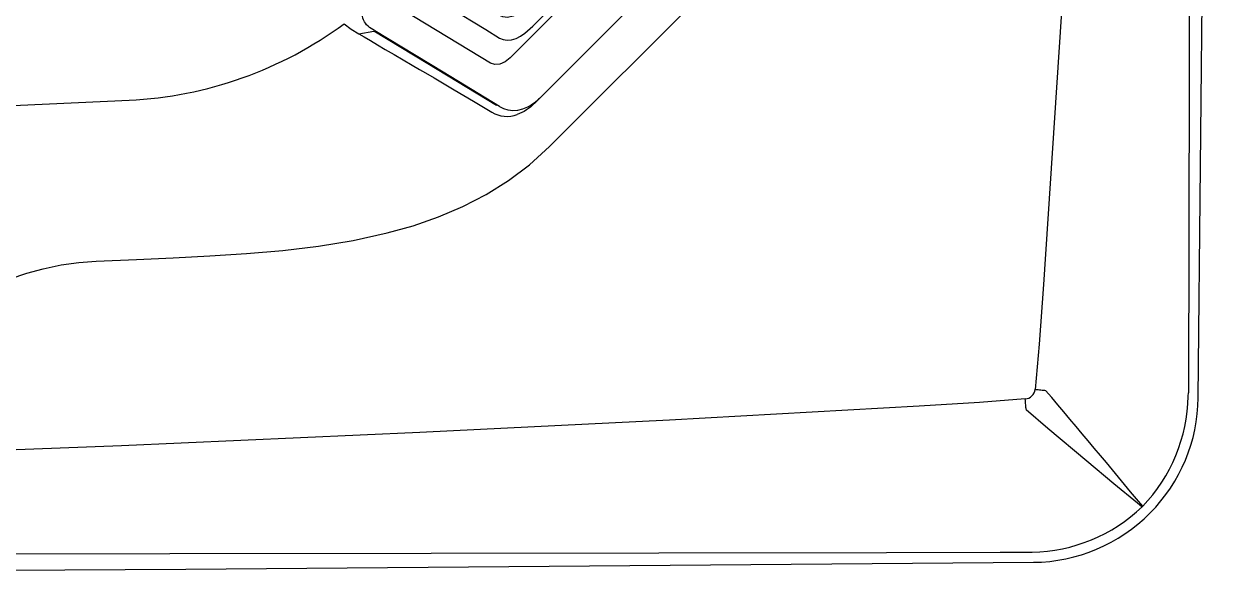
# Model space of a CAD drawing. Extents: x 398 to 509, y 623 to 780.
# Drawn here: x 487.97 to 508.85, y 643.46 to 653.17 of the extents above; entities that cross this region are included whole.
import ezdxf

# ---------------------------------------------------------------- set-up
doc = ezdxf.new("R2010")
doc.units = 0
doc.header["$MEASUREMENT"] = 0
for name, color, linetype in [('1', 4, 'Continuous'), ('BDIM_YELLOW', 2, 'Continuous'), ('Menu', 1, 'Continuous')]:
    doc.layers.add(name, color=color, linetype=linetype)

# ---------------------------------------------------------------- blocks, each defined once
blk = doc.blocks.new('pillow')
at = {"layer": 'BDIM_YELLOW', "linetype": 'Continuous', "lineweight": 25}
for p, q in [((-4.047, 4.128), (-4.068, 4.128)), ((-4.051, 4.129), (-4.047, 4.129)), ((4.047, 4.129), (-4.047, 4.129)), ((-4.047, 4.128), (-4.047, 4.129)), ((4.068, 4.128), (4.047, 4.128)), ((5.25, 1.244), (4.644, 3.732)), ((3.907, 3.26), (-3.907, 3.26)), ((-3.23, 3.151), (3.23, 3.151)), ((-4.215, 3.082), (-4.771, 0.799)), ((4.771, 0.799), (4.215, 3.082)), ((3.064, 2.829), (-3.064, 2.829)), ((-5.251, 1.238), (-5.266, 1.169)), ((-5.227, 0.913), (-4.959, 0.544)), ((4.959, 0.544), (5.227, 0.913)), ((-4.771, 0.799), (-4.267, 0.799)), ((-4.282, 0.727), (-4.267, 0.799)), ((-4.238, 0.727), (-4.282, 0.727)), ((4.238, 0.727), (-4.238, 0.727)), ((4.282, 0.727), (4.238, 0.727)), ((4.282, 0.727), (4.261, 0.798)), ((4.267, 0.799), (4.771, 0.799)), ((4.267, 0.799), (4.282, 0.727)), ((-4.814, 0.406), (-4.683, 0.321)), ((-4.682, 0.32), (-4.274, 0.08)), ((-4.668, 0.38), (-4.556, 0.297)), ((4.556, 0.297), (-4.556, 0.297)), ((4.274, 0.08), (4.682, 0.32)), ((4.556, 0.297), (4.668, 0.38)), ((4.683, 0.321), (4.814, 0.406)), ((-3.856, 0), (3.856, 0))]:
    blk.add_line(p, q, dxfattribs=at)
at = {"layer": 'BDIM_YELLOW', "linetype": 'Continuous', "lineweight": 25, "flags": 128}
for points in [[(-4.068, 4.128), (-4.158, 4.122), (-4.235, 4.109), (-4.303, 4.09), (-4.391, 4.053), (-4.465, 4.007), (-4.528, 3.951), (-4.579, 3.886), (-4.616, 3.817), (-4.641, 3.743)], [(4.047, 4.129), (4.058, 4.129), (4.063, 4.128)], [(4.641, 3.743), (4.62, 3.808), (4.594, 3.861), (4.534, 3.945), (4.473, 4.001), (4.418, 4.038), (4.368, 4.065), (4.298, 4.092), (4.254, 4.105), (4.202, 4.116), (4.141, 4.124), (4.068, 4.128)], [(-4.644, 3.732), (-4.918, 2.606), (-5.25, 1.244)], [(-3.907, 3.26), (-4.013, 3.248), (-4.108, 3.211), (-4.178, 3.153), (-4.215, 3.082)], [(-3.79, 2.883), (-3.765, 2.946), (-3.723, 3.004), (-3.662, 3.054), (-3.627, 3.074), (-3.588, 3.093), (-3.507, 3.12), (-3.415, 3.138), (-3.23, 3.151)], [(3.23, 3.151), (3.322, 3.148), (3.414, 3.138), (3.503, 3.12), (3.587, 3.093), (3.662, 3.054), (3.722, 3.005), (3.765, 2.946), (3.79, 2.883)], [(4.215, 3.082), (4.178, 3.153), (4.107, 3.211), (4.014, 3.248), (3.907, 3.26)], [(-4.267, 0.799), (-4.237, 0.962), (-4.203, 1.124), (-4.165, 1.297), (-4.128, 1.46), (-4.089, 1.629), (-4.049, 1.796), (-4.016, 1.936), (-3.97, 2.131), (-3.917, 2.354), (-3.856, 2.604), (-3.79, 2.883)], [(-3.064, 2.829), (-3.164, 2.825), (-3.261, 2.81), (-3.351, 2.781), (-3.437, 2.727), (-3.486, 2.656)], [(3.486, 2.656), (3.463, 2.698), (3.427, 2.736), (3.38, 2.768), (3.323, 2.792), (3.197, 2.821), (3.064, 2.829)], [(3.79, 2.883), (3.83, 2.712), (3.867, 2.561), (3.899, 2.429), (3.931, 2.294), (3.967, 2.142), (4.002, 1.997), (4.034, 1.861), (4.071, 1.705), (4.14, 1.406), (4.209, 1.098), (4.267, 0.799)], [(-3.486, 2.656), (-3.846, 1.724), (-4.031, 1.258), (-4.094, 1.1), (-4.119, 1.036), (-4.122, 1.028), (-4.122, 1.027), (-4.123, 1.027), (-4.123, 1.026), (-4.123, 1.026), (-4.213, 0.793)], [(-4.214, 0.793), (-4.227, 0.756), (-4.238, 0.727)], [(4.238, 0.727), (4.224, 0.764), (4.214, 0.793)], [(-4.961, 0.546), (-4.891, 0.468), (-4.813, 0.405)], [(4.813, 0.405), (4.891, 0.468), (4.961, 0.546)], [(-4.556, 0.297), (-4.327, 0.162), (-4.148, 0.056)], [(4.148, 0.056), (4.376, 0.191), (4.556, 0.297)], [(3.856, 0.011), (-0.463, 0.011), (-3.856, 0.011)]]:
    blk.add_lwpolyline(points, dxfattribs=at)
at = {"layer": 'BDIM_YELLOW', "linetype": 'Continuous', "lineweight": 25}
for centre, radius, start, end in [((141.137, 55.367), 147.398, 200.95358, 201.73107), ((-4.958, 1.086), 0.32, 164.8962, 214.0444), ((4.958, 1.086), 0.32, 325.8948, 15.1163), ((-4.483, 0.638), 0.318, 160.6101, 234.4844), ((4.282, 0.611), 0.188, 94.5642, 96.3826), ((4.485, 0.638), 0.317, 305.3415, 19.5619), ((-3.901, 0.897), 0.898, 245.3766, 272.8692), ((-3.894, 0.722), 0.712, 249.1322, 273.0547), ((3.903, 0.888), 0.889, 266.9784, 292.6202), ((3.894, 0.723), 0.714, 266.9715, 290.8423)]:
    blk.add_arc(centre, radius, start, end, dxfattribs=at)
for centre, major_axis, start_param, end_param in [((-5.795, 2.212), (-0.636, 1.98), 3.749136, 3.788665), ((5.795, 2.212), (0.636, 1.98), 2.49452, 2.534048)]:
    blk.add_ellipse(centre, major_axis=major_axis, ratio=0.433377, start_param=start_param, end_param=end_param, dxfattribs=at)
blk = doc.blocks.new('2018 PRISM')
at = {"layer": '1', "linetype": 'Continuous', "lineweight": 25}
for p, q in [((98.371, 8.078), (104.245, 13.952)), ((98.622, 7.309), (105.014, 13.701)), ((95.274, 9.29), (95.54, 9.336)), ((90.657, 5.296), (91.369, 5.326)), ((109.848, 2.92), (109.85, 2.977)), ((109.037, 0.977), (109.046, 0.986))]:
    blk.add_line(p, q, dxfattribs=at)
at = {"layer": '1', "color": 6, "linetype": 'Continuous', "lineweight": 25}
blk.add_line((109.174, 0.864), (109.179, 0.869), dxfattribs=at)
at = {"layer": '1', "color": 6, "linetype": 'Continuous', "lineweight": 25, "flags": 128}
for points in [[(110.023, 2.89), (110.146, 15.096), (110.227, 27.268), (110.268, 39.44), (110.268, 51.612), (110.227, 63.784), (110.146, 75.956), (110.023, 88.162)], [(2.867, 0), (17.761, -0.123), (32.655, -0.204), (47.55, -0.245), (62.444, -0.245), (77.338, -0.204), (92.233, -0.123), (107.127, 0)]]:
    blk.add_lwpolyline(points, dxfattribs=at)
at = {"layer": '1', "linetype": 'Continuous', "lineweight": 25, "flags": 128}
for points in [[(109.85, 88.075), (109.85, 88.075), (109.863, 82.421), (109.897, 59.597), (109.9, 36.773), (109.884, 19.848), (109.85, 2.977), (109.85, 2.977)], [(107.305, 86.167), (107.594, 81.814), (107.848, 77.458), (108.069, 73.1), (108.256, 68.74), (108.41, 64.379), (108.531, 60.017), (108.621, 55.655), (108.678, 51.292), (108.704, 46.928), (108.698, 42.565), (108.657, 37.853), (108.579, 33.143), (108.463, 28.432), (108.309, 23.724), (108.117, 19.011), (107.886, 14.3), (107.616, 9.592), (107.305, 4.886)], [(95.015, 9.467), (95.141, 9.375), (95.274, 9.29)], [(95.274, 9.29), (95.367, 9.236), (95.476, 9.172), (95.6, 9.099), (95.739, 9.017), (95.896, 8.925), (96.052, 8.834), (96.21, 8.741), (96.34, 8.664), (96.443, 8.604), (96.595, 8.514), (96.95, 8.305), (97.288, 8.104), (97.609, 7.913)], [(97.69, 8.028), (96.486, 8.761), (95.54, 9.336)], [(87.481, 7.963), (89.331, 8.039), (91.237, 8.124)], [(91.369, 5.326), (92.013, 5.354), (92.658, 5.386), (93.301, 5.426), (93.936, 5.482), (94.563, 5.557), (95.177, 5.658), (95.774, 5.79), (96.23, 5.918), (96.672, 6.072), (97.099, 6.254), (97.509, 6.465), (97.901, 6.71), (98.272, 6.99), (98.622, 7.309)], [(89.146, 4.984), (89.443, 5.082), (89.73, 5.161), (90.043, 5.227), (90.352, 5.273), (90.657, 5.296)], [(107.305, 4.886), (107.226, 3.834), (107.155, 3.041)], [(107.155, 3.041), (107.181, 3.038), (107.207, 3.036), (107.232, 3.033), (107.257, 3.031), (107.28, 3.029), (107.302, 3.027), (107.323, 3.025), (107.341, 3.023)], [(105.12, 2.744), (100.732, 2.501), (96.343, 2.282), (91.102, 2.05), (85.86, 1.851), (80.617, 1.684), (75.372, 1.548), (70.125, 1.445), (64.878, 1.372)], [(106.984, 2.872), (106.181, 2.812), (105.12, 2.744)], [(106.999, 2.685), (106.998, 2.704), (106.996, 2.724), (106.994, 2.746), (106.992, 2.77), (106.99, 2.794), (106.988, 2.82), (106.986, 2.846), (106.984, 2.872)], [(106.999, 2.685), (107.382, 2.356), (108.065, 1.782), (108.542, 1.387), (108.957, 1.044), (109.037, 0.977)], [(107.045, 0.174), (107.045, 0.174), (106.545, 0.173), (104.545, 0.169), (96.545, 0.154), (78.178, 0.131), (50.857, 0.122), (26.876, 0.136), (2.949, 0.174), (2.949, 0.174)], [(107.103, 0.175), (107.045, 0.174), (107.045, 0.174)]]:
    blk.add_lwpolyline(points, dxfattribs=at)
at = {"layer": '1', "linetype": 'Continuous', "lineweight": 25}
for centre, radius, start, end in [((90.915, 15.016), 6.899, 272.6721, 306.4622), ((97.876, 8.363), 0.523, 239.2272, 290.3962), ((106.975, 3.053), 0.18, 272.7992, 356.2684), ((-60.061, -138.841), 219.428, 39.58578, 40.27955), ((106.953, 2.987), 2.896, 316.2868, 358.6839), ((107.037, 3.071), 2.896, 271.2998, 313.6847)]:
    blk.add_arc(centre, radius, start, end, dxfattribs=at)
at = {"layer": '1', "color": 6, "linetype": 'Continuous', "lineweight": 25}
for start, end in [(315.3501, 359.3304), (270.5468, 315.2124)]:
    blk.add_arc((107.099, 2.924), 2.924, start, end, dxfattribs=at)
at = {"layer": '1', "linetype": 'Continuous', "lineweight": 25, "extrusion": (0, 0, -1)}
blk.add_ellipse((98.023, 9.286), major_axis=(0.221, 1.44), ratio=0.581848, start_param=2.471077, end_param=2.842542, dxfattribs=at)
at = {"layer": 'Menu', "xscale": -1, "rotation": 225}
blk.add_blockref('pillow', (98.388, 13.935), dxfattribs=at)

msp = doc.modelspace()

# ---------------------------------------------------------------- block references
at = {"layer": '1'}
msp.add_blockref('2018 PRISM', (398.58, 643.705), dxfattribs=at)

doc.saveas('drawing.dxf')
